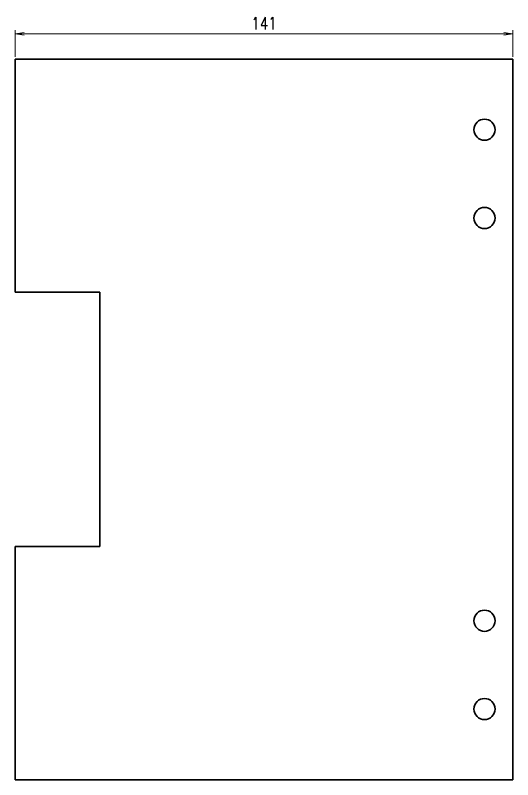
# Model space of a CAD drawing. Header units: inches. Extents: x 269 to 10986, y 1043 to 4337.
# Drawn here: x 6556.6 to 6697.6, y 1483.8 to 1700.2 of the extents above; entities that cross this region are included whole.
import ezdxf

# ---------------------------------------------------------------- set-up
doc = ezdxf.new("R2010")
doc.units = ezdxf.units.IN
doc.header["$MEASUREMENT"] = 0
doc.layers.add('粗实线', color=7, linetype='Continuous', lineweight=35)
doc.styles.add('DIM', font='romans.shx', dxfattribs={"width": 0.8, "bigfont": 'bigfont.shx'})
doc.dimstyles.new('XR 1-1$0', dxfattribs={"dimtxt": 3.5, "dimasz": 2.5, "dimexe": 1, "dimexo": 0.625, "dimgap": 1.2, "dimtad": 1, "dimzin": 9, "dimdsep": 46, "dimtxsty": 'DIM', "dimblk": 'OPEN', "dimcen": 0, "dimclrd": 8, "dimclre": 8, "dimclrt": 2, "dimazin": 2, "dimtfac": 0.5, "dimtmove": 0, "dimatfit": 3, "dimldrblk": 'OPEN', "dimfxl": 0, "dimtolj": 2, "dimlwd": 18, "dimlwe": 18, "dimarcsym": 0})

# ---------------------------------------------------------------- blocks, each defined once
blk = doc.blocks.new('_Open')
at = {"color": 0, "linetype": 'ByBlock', "lineweight": -2}
for p, q in [((-1, 0.167), (0, 0)), ((-1, -0.167), (0, 0)), ((0, 0), (-1, 0))]:
    blk.add_line(p, q, dxfattribs=at)
blk = doc.blocks.new('*D1274')
at = {"color": 8, "lineweight": 18, "transparency": 16777216}
for p, q in [((6556.59, 1688.41), (6556.59, 1695.94)), ((6559.09, 1694.94), (6695.09, 1694.94)), ((6697.59, 1688.41), (6697.59, 1695.94))]:
    blk.add_line(p, q, dxfattribs=at)
at = {"layer": 'Defpoints', "color": 0, "transparency": 16777216}
for p in [(6697.59, 1694.94), (6556.59, 1687.79), (6697.59, 1687.79)]:
    blk.add_point(p, dxfattribs=at)
at = {"color": 8, "lineweight": 18, "transparency": 16777216, "xscale": 2.5, "yscale": 2.5, "zscale": 2.5, "rotation": 180}
blk.add_blockref('_Open', (6556.59, 1694.94), dxfattribs=at)
at = {"color": 8, "lineweight": 18, "transparency": 16777216, "xscale": 2.5, "yscale": 2.5, "zscale": 2.5}
blk.add_blockref('_Open', (6697.59, 1694.94), dxfattribs=at)
at = {"color": 2, "transparency": 16777216, "insert": (6627.09, 1697.89), "char_height": 3.5, "attachment_point": 5, "style": 'DIM'}
blk.add_mtext('\\A2;141', dxfattribs=at)

msp = doc.modelspace()

# ---------------------------------------------------------------- linework, layer by layer
at = {"layer": '粗实线'}
for p, q in [((6579.092, 1687.785), (6556.592, 1687.785)), ((6556.592, 1687.785), (6556.592, 1621.785)), ((6697.592, 1687.785), (6579.092, 1687.785)), ((6697.592, 1553.285), (6697.592, 1687.785)), ((6579.092, 1621.785), (6556.592, 1621.785)), ((6579.092, 1549.785), (6556.592, 1549.785)), ((6556.592, 1483.785), (6556.592, 1549.785)), ((6697.592, 1550.785), (6697.592, 1483.785)), ((6579.092, 1483.785), (6556.592, 1483.785)), ((6697.592, 1483.785), (6579.092, 1483.785)), ((6697.592, 1483.785), (6579.092, 1483.785))]:
    msp.add_line(p, q, dxfattribs=at)
at = {"layer": '粗实线', "ltscale": 0.025}
for p, q in [((6580.592, 1621.785), (6579.092, 1621.785)), ((6580.592, 1553.285), (6580.592, 1621.785)), ((6580.592, 1549.785), (6579.092, 1549.785)), ((6580.592, 1550.785), (6580.592, 1549.785))]:
    msp.add_line(p, q, dxfattribs=at)
at = {"layer": '粗实线', "ltscale": 0.0625}
for p, q in [((6580.592, 1553.285), (6580.592, 1550.785)), ((6697.592, 1553.285), (6697.592, 1550.785))]:
    msp.add_line(p, q, dxfattribs=at)
at = {"layer": '粗实线'}
for centre in [(6689.592, 1667.785), (6689.592, 1642.785), (6689.592, 1528.785), (6689.592, 1503.785)]:
    msp.add_circle(centre, 3, dxfattribs=at)

# ---------------------------------------------------------------- dimensions: what is measured, and where the dimension line sits
dim = msp.add_linear_dim(base=(6697.592, 1694.937), p1=(6556.592, 1687.785), p2=(6697.592, 1687.785), dimstyle='XR 1-1$0', override={"dimarcsym": 1})
dim.commit()
dim.dimension.update_dxf_attribs({"geometry": '*D1274', "text_midpoint": (6627.092, 1697.887)})

doc.saveas('drawing.dxf')
